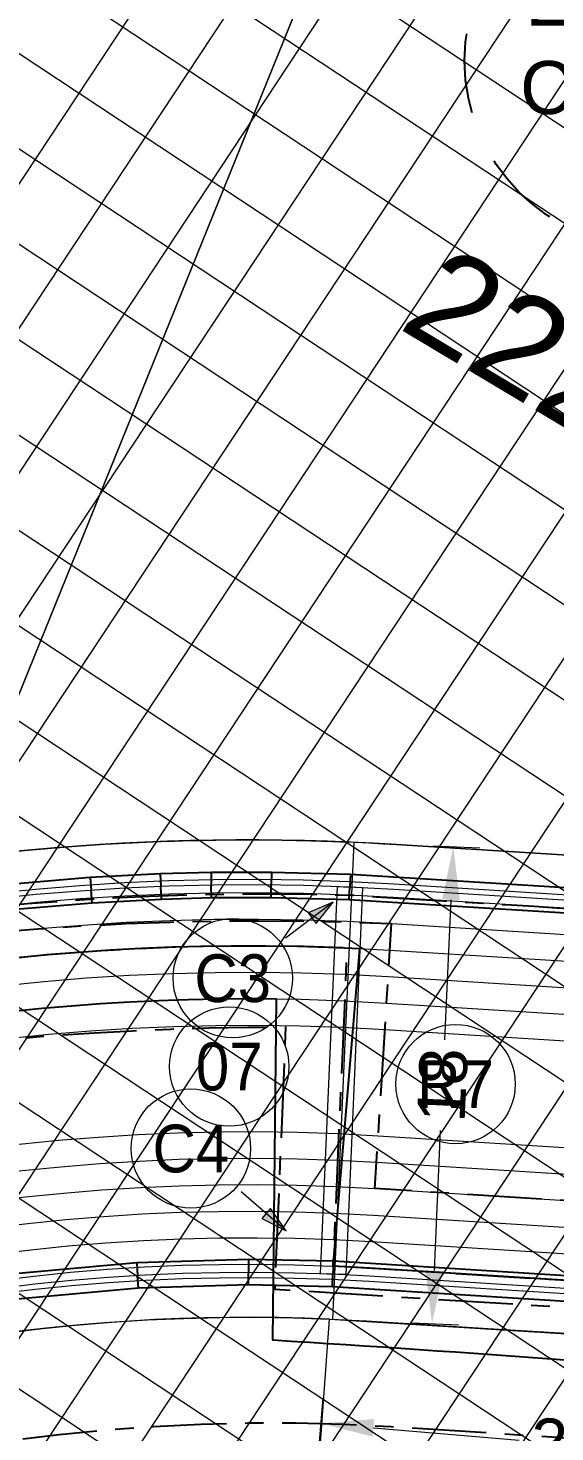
# Model space of a CAD drawing. Header units: metres. Extents: x 264965 to 265706, y 6180501 to 6181430.
# Drawn here: x 265224.7 to 265244.6, y 6181231.6 to 6181284.5 of the extents above; entities that cross this region are included whole.
import ezdxf
from ezdxf.enums import TextEntityAlignment as Align

# ---------------------------------------------------------------- set-up
doc = ezdxf.new("R2010")
doc.units = ezdxf.units.M
doc.linetypes.add('Cable Exist UG', pattern=[7, 4, -1, 1, -1])
doc.linetypes.add('Dash', pattern=[5, 3, -2])
doc.layers.get('0').update_dxf_attribs({"color": 6})
for name, color, linetype, lineweight in [('_User Dimensions', 140, 'Continuous', 13), ('_User Miscellaneous1', 30, 'Continuous', 13), ('_User Miscellaneous10', 241, 'Continuous', 13), ('_User Miscellaneous4', 151, 'Continuous', 13), ('_User Miscellaneous8', 196, 'Continuous', 13), ('_User_HV_Exist', 1, 'Continuous', 25), ('_User_LV_Exist', 5, 'Continuous', 25), ('_User_SL_Exist', 4, 'Continuous', 25), ('Cadastre Developer_SP_NEW', 92, 'Continuous', 15)]:
    doc.layers.add(name, color=color, linetype=linetype, lineweight=lineweight)
doc.layers.add('_User Miscellaneous12', color=252, linetype='Continuous', lineweight=13, plot=False, transparency=0.5)
doc.layers.add('Mains_LV_New_T84', color=2, linetype='Cable x')
doc.layers.add('UG_Details_SP_MISC', color=7, linetype='Continuous')
doc.styles.add('ARIAL', font='arial.ttf', dxfattribs={"height": 2})
doc.styles.get("Standard").update_dxf_attribs({"font": 'arial.ttf'})
doc.linetypes.add('Cable New UG', pattern='A,6,-0.05,["X",Standard,S=1.8,R=0,X=0,Y=-0.94],-1.8', length=7.85)
doc.linetypes.add('Cable o', pattern='A,4,-0.01,["O",Standard,S=1.5,R=0,X=0,Y=-0.75],-1.6', length=5.61)
doc.linetypes.add('Cable x', pattern='A,5,-0.05,["X",Standard,S=1.5,R=0,X=0,Y=-0.75],-1.45', length=6.5)
doc.dimstyles.new('1.8mm_1_1000', dxfattribs={"dimtxt": 1.8, "dimasz": 2, "dimexe": 1, "dimexo": 3, "dimgap": 0.5, "dimtad": 0, "dimtoh": 1, "dimlfac": -1, "dimzin": 12, "dimdsep": 46, "dimtxsty": 'Standard', "dimcen": 1, "dimclrd": 256, "dimclre": 256, "dimclrt": 256, "dimazin": 3, "dimtfac": 1, "dimtmove": 0, "dimatfit": 3, "dimfxl": 1, "dimtolj": 1, "dimtzin": 0, "dimlwd": -1, "dimlwe": -1, "dimarcsym": 0})

# ---------------------------------------------------------------- blocks, each defined once
blk = doc.blocks.new('*U584')
blk.add_circle((0, 0), 2.25)
at = {"width": 0.9}
blk.add_attdef('CODE', text='', height=1.8, dxfattribs=at).set_placement((0, 0), align=Align.MIDDLE_CENTER)
at = {"flags": 1}
blk.add_attdef('Z', (0, 0), '', height=0.2, dxfattribs=at)
blk = doc.blocks.new('*D608')
at = {"layer": '_User Dimensions', "transparency": 16777216}
for p, q in [((265240.009, 6181253.662), (265241.764, 6181253.584)), ((265240.675, 6181251.63), (265240.439, 6181246.342)), ((265240.051, 6181237.644), (265240.287, 6181242.933)), ((265239.206, 6181235.68), (265240.961, 6181235.602))]:
    blk.add_line(p, q, dxfattribs=at)
for points in [[(265240.342, 6181251.645), (265241.008, 6181251.616), (265240.765, 6181253.628)], [(265239.718, 6181237.659), (265240.384, 6181237.629), (265239.962, 6181235.646)]]:
    blk.add_solid(points, dxfattribs=at)
at = {"layer": '_User Dimensions', "transparency": 16777216, "insert": (265240.363, 6181244.637), "char_height": 1.8, "attachment_point": 5, "rotation": 87.4447}
blk.add_mtext('\\A1;18', dxfattribs=at)
blk = doc.blocks.new('*D609')
at = {"layer": '_User Dimensions', "transparency": 16777216}
for p, q in [((265235.842, 6181232.83), (265235.678, 6181230.89)), ((265237.755, 6181231.717), (265243.251, 6181231.251)), ((265257.912, 6181230.955), (265257.747, 6181229.016)), ((265255.839, 6181230.181), (265250.343, 6181230.648))]:
    blk.add_line(p, q, dxfattribs=at)
for points in [[(265237.783, 6181232.049), (265237.727, 6181231.385), (265235.762, 6181231.886)], [(265255.867, 6181230.514), (265255.811, 6181229.849), (265257.832, 6181230.012)]]:
    blk.add_solid(points, dxfattribs=at)
at = {"layer": '_User Dimensions', "transparency": 16777216, "insert": (265246.797, 6181230.949), "char_height": 1.8, "attachment_point": 5, "rotation": 355.1457}
blk.add_mtext('\\A1;22.15', dxfattribs=at)
blk = doc.blocks.new('SUB GRID')
at = {"transparency": 33554559}
for p, q in [((-48, 50), (-48, -50)), ((-45, 50), (-45, -50)), ((-42, 50), (-42, -50)), ((-39, 50), (-39, -50)), ((-36, 50), (-36, -50)), ((-33, 50), (-33, -50)), ((-30, 50), (-30, -50)), ((-27, 50), (-27, -50)), ((-24, 50), (-24, -50)), ((-21, 50), (-21, -50)), ((-18, 50), (-18, -50)), ((-15, 50), (-15, -50)), ((-12, 50), (-12, -50)), ((-9, 50), (-9, -50)), ((-6, 50), (-6, -50)), ((-50, 6), (50, 6)), ((-50, 3), (50, 3)), ((-50, 0), (50, 0)), ((-50, 0), (50, 0)), ((-50, -3), (50, -3)), ((-50, -6), (50, -6)), ((-50, -9), (50, -9)), ((-50, -12), (50, -12)), ((-50, -15), (50, -15)), ((-50, -18), (50, -18)), ((-50, -21), (50, -21)), ((-50, -24), (50, -24)), ((-50, -27), (50, -27)), ((-50, -30), (50, -30)), ((-50, -33), (50, -33)), ((-50, -36), (50, -36)), ((-50, -39), (50, -39)), ((-50, -42), (50, -42)), ((-50, -45), (50, -45))]:
    blk.add_line(p, q, dxfattribs=at)
blk = doc.blocks.new('*U783')
h = blk.add_hatch(color=256)
h.dxf.hatch_style = 1
h.paths.add_polyline_path([(0.752, -3.682), (0.256, -3.75), (0.639, -4.707)])
blk.add_line((0.639, -4.707), (0.336, -2.477))
at = {"flags": 128}
blk.add_lwpolyline([(0.752, -3.682), (0.256, -3.75), (0.639, -4.707), (0.752, -3.682)], dxfattribs=at)
blk.add_circle((0, 0), 2.25)
at = {"width": 0.9}
blk.add_attdef('CODE', text='', height=1.8, dxfattribs=at).set_placement((0, 0), align=Align.MIDDLE_CENTER)
at = {"flags": 1}
blk.add_attdef('Z', (0, 0), '', height=0.2, dxfattribs=at)
blk = doc.blocks.new('*U784')
h = blk.add_hatch(color=256)
h.dxf.hatch_style = 1
h.paths.add_polyline_path([(-3.446, -1.499), (-3.615, -1.029), (-4.472, -1.601)])
blk.add_line((-4.472, -1.601), (-2.354, -0.843))
at = {"flags": 128}
blk.add_lwpolyline([(-3.446, -1.499), (-3.615, -1.029), (-4.472, -1.601), (-3.446, -1.499)], dxfattribs=at)
blk.add_circle((0, 0), 2.25)
at = {"width": 0.9}
blk.add_attdef('CODE', text='', height=1.8, dxfattribs=at).set_placement((0, 0), align=Align.MIDDLE_CENTER)
at = {"flags": 1}
blk.add_attdef('Z', (0, 0), '', height=0.2, dxfattribs=at)
blk = doc.blocks.new('*U735')
blk.add_circle((0, 0), 2.25)
at = {"width": 0.9}
blk.add_attdef('CODE', text='', height=1.8, dxfattribs=at).set_placement((0, 0), align=Align.MIDDLE_CENTER)
at = {"flags": 1}
blk.add_attdef('Z', (0, 0), '', height=0.2, dxfattribs=at)

msp = doc.modelspace()

# ---------------------------------------------------------------- linework, layer by layer
at = {"layer": '_User Dimensions', "flags": 128}
msp.add_lwpolyline([(265170.064, 6181197.665), (265154.097, 6181205.975, -0.291752), (265237.012, 6181253.796), (265236.209, 6181235.814), (265258.213, 6181234.497)], format="xyb", dxfattribs=at)
at = {"layer": '_User Miscellaneous1'}
for p, q in [((265231.63, 6181252.653), (265229.719, 6181252.601)), ((265233.908, 6181252.66), (265231.63, 6181252.653)), ((265231.63, 6181252.653), (265231.638, 6181252.173)), ((265233.908, 6181252.66), (265233.903, 6181252.18)), ((265236.885, 6181252.58), (265233.908, 6181252.66)), ((265227.077, 6181252.461), (265224.017, 6181252.199)), ((265229.719, 6181252.601), (265227.077, 6181252.461)), ((265227.077, 6181252.461), (265227.11, 6181251.983)), ((265229.719, 6181252.601), (265229.739, 6181252.122)), ((265229.758, 6181251.642), (265229.739, 6181252.122)), ((265231.645, 6181251.693), (265231.638, 6181252.173)), ((265233.897, 6181251.7), (265233.903, 6181252.18)), ((265236.885, 6181252.58), (265236.863, 6181252.101)), ((265250.34, 6181251.75), (265236.885, 6181252.58)), ((265227.144, 6181251.504), (265227.11, 6181251.983)), ((265229.758, 6181251.642), (265227.144, 6181251.504)), ((265231.645, 6181251.693), (265229.758, 6181251.642)), ((265233.897, 6181251.7), (265231.645, 6181251.693)), ((265236.842, 6181251.621), (265233.897, 6181251.7)), ((265236.842, 6181251.621), (265236.863, 6181252.101)), ((265250.677, 6181250.768), (265236.842, 6181251.621)), ((265227.144, 6181251.504), (265224.114, 6181251.244)), ((265228.834, 6181237.943), (265224.093, 6181237.515)), ((265233.042, 6181238.065), (265228.834, 6181237.943)), ((265228.834, 6181237.943), (265228.863, 6181237.464)), ((265236.249, 6181237.994), (265233.042, 6181238.065)), ((265233.042, 6181238.065), (265233.044, 6181237.584)), ((265236.249, 6181237.994), (265236.228, 6181237.515)), ((265309.374, 6181233.411), (265236.249, 6181237.994)), ((265228.891, 6181236.985), (265228.863, 6181237.464)), ((265233.046, 6181237.104), (265233.044, 6181237.584)), ((265236.208, 6181237.035), (265236.228, 6181237.515)), ((265228.891, 6181236.985), (265224.199, 6181236.561)), ((265233.046, 6181237.104), (265228.891, 6181236.985)), ((265236.208, 6181237.035), (265233.046, 6181237.104)), ((265308.759, 6181232.488), (265236.208, 6181237.035))]:
    msp.add_line(p, q, dxfattribs=at)
at = {"layer": '_User Miscellaneous1', "lineweight": 0}
for p, q in [((265236.388, 6181252.122), (265235.749, 6181237.536)), ((265236.388, 6181252.122), (265236.867, 6181252.101)), ((265237.347, 6181252.08), (265236.708, 6181237.494)), ((265237.347, 6181252.08), (265236.867, 6181252.101)), ((265235.749, 6181237.536), (265236.228, 6181237.515)), ((265236.708, 6181237.494), (265236.228, 6181237.515))]:
    msp.add_line(p, q, dxfattribs=at)
at = {"layer": '_User Miscellaneous10', "color": 1, "transparency": 33554636}
for points in [[(265184.695, 6181337.834), (265193.076, 6181333.144, 0.514787), (265198.656, 6181325.129, -0.123198), (265214.658, 6181320.495), (265257.014, 6181296.793, -0.288476), (265263.895, 6181284.165), (265262.021, 6181254.343), (265252.367, 6181245.832), (265238.188, 6181246.723, 0.313089), (265158.167, 6181198.312)], [(265183.719, 6181336.089), (265190.79, 6181332.132, 0.446965), (265198.605, 6181323.129, -0.12315), (265213.667, 6181318.758), (265256.037, 6181295.048, -0.288476), (265261.899, 6181284.291), (265260.076, 6181255.296), (265251.666, 6181247.88), (265238.314, 6181248.719, 0.313089), (265156.341, 6181199.127)], [(265182.742, 6181334.343), (265188.728, 6181330.994, 0.405144), (265198.551, 6181321.13, -0.123121), (265212.675, 6181317.021), (265255.061, 6181293.303, -0.288476), (265259.903, 6181284.416), (265258.132, 6181256.248), (265250.964, 6181249.928), (265238.439, 6181250.715, 0.313089), (265154.514, 6181199.943)]]:
    msp.add_lwpolyline(points, format="xyb", dxfattribs=at)
at = {"layer": '_User Miscellaneous10', "color": 5, "transparency": 33554636}
for points in [[(265184.207, 6181336.961), (265191.896, 6181332.659, 0.476127), (265198.631, 6181324.129, -0.123171), (265214.162, 6181319.626), (265256.526, 6181295.921, -0.288476), (265262.897, 6181284.228), (265261.048, 6181254.819), (265252.016, 6181246.856), (265238.251, 6181247.721, 0.313089), (265157.254, 6181198.72)], [(265183.23, 6181335.216), (265189.738, 6181331.574, 0.423935), (265198.578, 6181322.129, -0.123134), (265213.171, 6181317.889), (265255.549, 6181294.175, -0.288476), (265260.901, 6181284.354), (265259.104, 6181255.772), (265251.315, 6181248.904), (265238.376, 6181249.717, 0.313089), (265155.427, 6181199.535)], [(265182.254, 6181333.471), (265187.751, 6181330.394, 0.389428), (265198.522, 6181320.13, -0.123112), (265212.178, 6181316.153), (265254.572, 6181292.43, -0.288476), (265258.905, 6181284.479), (265257.16, 6181256.724), (265250.614, 6181250.952), (265238.502, 6181251.713, 0.313089), (265153.601, 6181200.35)]]:
    msp.add_lwpolyline(points, format="xyb", dxfattribs=at)
at = {"layer": '_User Miscellaneous10', "color": 6, "transparency": 33554636}
msp.add_lwpolyline([(265182.107, 6181333.209), (265187.464, 6181330.211, 0.385193), (265198.514, 6181319.83, -0.123111), (265212.029, 6181315.892), (265254.426, 6181292.168, -0.288476), (265258.605, 6181284.498), (265256.869, 6181256.867), (265250.509, 6181251.259), (265238.521, 6181252.012, 0.313089), (265153.327, 6181200.473)], format="xyb", dxfattribs=at)
at = {"layer": '_User Miscellaneous10', "color": 4, "transparency": 33554636}
msp.add_lwpolyline([(265182.009, 6181333.034), (265187.274, 6181330.088, 0.382476), (265198.508, 6181319.63, -0.123109), (265211.93, 6181315.719), (265254.328, 6181291.994, -0.288476), (265258.406, 6181284.51), (265256.674, 6181256.962), (265250.438, 6181251.464), (265238.533, 6181252.212, 0.313089), (265153.145, 6181200.554)], format="xyb", dxfattribs=at)
at = {"layer": '_User Miscellaneous10'}
msp.add_lwpolyline([(265181.277, 6181331.725), (265185.878, 6181329.151, 0.364428), (265198.464, 6181318.131, -0.123106), (265211.185, 6181314.416), (265253.596, 6181290.685, -0.288476), (265256.909, 6181284.605), (265255.216, 6181257.676), (265249.912, 6181253), (265238.627, 6181253.709, 0.313089), (265151.775, 6181201.166)], format="xyb", dxfattribs=at)
at = {"layer": '_User Miscellaneous10', "color": 1, "transparency": 33554534}
for points in [[(265161.819, 6181196.681, -0.313089), (265237.937, 6181242.731), (265312.462, 6181238.046), (265323.095, 6181216.491), (265256.923, 6181117.998, 0.166573), (265243.181, 6181066.644), (265245.708, 6181029.887), (265237.409, 6181020.073), (265175.215, 6181013.94, -0.575546), (265116.561, 6181095.304)], [(265163.646, 6181195.866, -0.313089), (265237.812, 6181240.735), (265311.181, 6181236.123), (265320.789, 6181216.645), (265255.262, 6181119.113, 0.166573), (265241.186, 6181066.506), (265243.657, 6181030.559), (265236.406, 6181021.984), (265175.019, 6181015.93, -0.575546), (265118.387, 6181094.488)], [(265165.472, 6181195.051, -0.313089), (265237.686, 6181238.739), (265309.9, 6181234.2), (265318.483, 6181216.799), (265253.602, 6181120.228, 0.166573), (265239.19, 6181066.369), (265241.606, 6181031.231), (265235.402, 6181023.894), (265174.822, 6181017.92, -0.575546), (265120.213, 6181093.673)]]:
    msp.add_lwpolyline(points, format="xyb", close=True, dxfattribs=at)
at = {"layer": '_User Miscellaneous10', "color": 5, "transparency": 33554534}
for points in [[(265162.732, 6181196.274, -0.313089), (265237.874, 6181241.733), (265311.822, 6181237.085), (265321.942, 6181216.568), (265256.093, 6181118.555, 0.166573), (265242.183, 6181066.575), (265244.683, 6181030.223), (265236.908, 6181021.028), (265175.117, 6181014.935, -0.575546), (265117.474, 6181094.896)], [(265164.559, 6181195.459, -0.313089), (265237.749, 6181239.737), (265310.54, 6181235.161), (265319.636, 6181216.722), (265254.432, 6181119.671, 0.166573), (265240.188, 6181066.438), (265242.632, 6181030.895), (265235.904, 6181022.939), (265174.92, 6181016.925, -0.575546), (265119.3, 6181094.081)], [(265166.385, 6181194.643, -0.313089), (265237.623, 6181237.741), (265309.259, 6181233.238), (265317.33, 6181216.876), (265252.772, 6181120.786, 0.166573), (265238.193, 6181066.301), (265240.581, 6181031.567), (265234.901, 6181024.85), (265174.724, 6181018.916, -0.575546), (265121.127, 6181093.265)]]:
    msp.add_lwpolyline(points, format="xyb", close=True, dxfattribs=at)
at = {"layer": '_User Miscellaneous10', "color": 6, "transparency": 33554534}
msp.add_lwpolyline([(265166.659, 6181194.521, -0.313089), (265237.605, 6181237.441), (265309.067, 6181232.949), (265316.984, 6181216.899), (265252.523, 6181120.953, 0.166573), (265237.893, 6181066.28), (265240.273, 6181031.668), (265234.75, 6181025.136), (265174.695, 6181019.214, -0.575546), (265121.401, 6181093.143)], format="xyb", close=True, dxfattribs=at)
at = {"layer": '_User Miscellaneous10', "color": 4, "transparency": 33554534}
msp.add_lwpolyline([(265166.842, 6181194.439, -0.313089), (265237.592, 6181237.242), (265308.939, 6181232.757), (265316.753, 6181216.914), (265252.357, 6181121.065, 0.166573), (265237.694, 6181066.266), (265240.068, 6181031.735), (265234.65, 6181025.328), (265174.675, 6181019.413, -0.575546), (265121.583, 6181093.062)], format="xyb", close=True, dxfattribs=at)
at = {"layer": '_User Miscellaneous10'}
msp.add_lwpolyline([(265168.211, 6181193.828, -0.313089), (265237.498, 6181235.745), (265307.978, 6181231.314), (265315.024, 6181217.03), (265251.112, 6181121.901, 0.166573), (265236.197, 6181066.163), (265238.53, 6181032.239), (265233.897, 6181026.761), (265174.528, 6181020.906, -0.575546), (265122.953, 6181092.45)], format="xyb", close=True, dxfattribs=at)
at = {"layer": '_User_HV_Exist', "linetype": 'Cable Exist UG', "ltscale": 0.7, "flags": 128}
for points in [[(265383.828, 6180997.619), (265368.581, 6180999.933), (265356.773, 6180991.328), (265354.224, 6180991.572, 0.971853), (265348.239, 6180992.779), (265338.543, 6180993.393), (265326.421, 6181010.208, 0.057986), (265256.98, 6181015.481), (265253.709, 6181030.987, -0.047163), (265251.162, 6181067.192, -0.166573), (265263.563, 6181113.536), (265329.694, 6181211.968), (265320.027, 6181218.189), (265311.181, 6181236.123), (265237.812, 6181240.735), (265238.439, 6181250.715, 0.058131), (265211.865, 6181248.777), (265220.136, 6181261.29), (265205.955, 6181270.665)], [(265192.72, 6181250.644), (265208.746, 6181240.05), (265211.509, 6181244.612, -0.048177), (265234.444, 6181246.83), (265234.034, 6181236.947), (265308.619, 6181232.276), (265316.177, 6181216.953), (265325.047, 6181211.411), (265308.063, 6181185.992), (265259.489, 6181114.792, 0.142362), (265245.87, 6181066.232, 0.027632), (265249.137, 6181030.713), (265252.835, 6181013.664), (265249.94, 6181008.421), (265242.961, 6181007.95), (265239.774, 6180998.84)]]:
    msp.add_lwpolyline(points, format="xyb", dxfattribs=at)
at = {"layer": '_User_LV_Exist', "linetype": 'Cable Exist UG', "ltscale": 0.7, "transparency": 33554687, "flags": 128}
for points in [[(265195.792, 6181265.264), (265189.367, 6181269.146), (265196.764, 6181280.336), (265221.791, 6181263.793), (265212.509, 6181249.752, -0.057844), (265237.008, 6181251.794, -0.000943), (265250.614, 6181250.952), (265257.16, 6181256.724), (265258.905, 6181284.479, 0.288476), (265254.572, 6181292.43), (265240.874, 6181300.077)], [(265258.334, 6181236.439), (265236.241, 6181237.814), (265236.767, 6181249.803, 0.076344), (265211.112, 6181247.006), (265208.637, 6181249.334), (265217.634, 6181262.945), (265197.612, 6181276.179), (265194.243, 6181271.082), (265197.997, 6181268.601)]]:
    msp.add_lwpolyline(points, format="xyb", dxfattribs=at)
at = {"layer": '_User_LV_Exist', "color": 250, "linetype": 'Cable New UG', "flags": 128}
msp.add_lwpolyline([(265256.128, 6181235.574), (265255.994, 6181233.428, 0.004489), (265233.963, 6181235.02), (265234.099, 6181247.878, 0.21462), (265171.747, 6181220.811), (265178.155, 6181214.644, 0.074804), (265168.295, 6181200.768)], format="xyb", dxfattribs=at)
at = {"layer": '_User_SL_Exist', "linetype": 'Cable Exist UG', "ltscale": 0.7, "transparency": 33554687, "flags": 128}
msp.add_lwpolyline([(265257.003, 6181235.52), (265256.631, 6181230.59), (265238.418, 6181231.75, 0.099085), (265210.22, 6181227.927)], format="xyb", dxfattribs=at)
at = {"layer": '_User_SL_Exist', "linetype": 'Dash'}
msp.add_circle((265248.191, 6181283.261), 7, dxfattribs=at)
at = {"layer": 'Cadastre Developer_SP_NEW', "transparency": 33554687, "flags": 128}
for points in [[(265240.123, 6181298.224), (265220.773, 6181309.052), (265201.81, 6181262.257), (265216.752, 6181252.381, -0.014553), (265221.87, 6181253.18)], [(265253.596, 6181290.685), (265240.123, 6181298.224), (265221.87, 6181253.18, -0.0472), (265238.627, 6181253.709), (265249.912, 6181253), (265255.216, 6181257.676), (265256.909, 6181284.605, 0.288476)]]:
    msp.add_lwpolyline(points, format="xyb", close=True, dxfattribs=at)
msp.add_lwpolyline([(265232.801, 6181190.49), (265236.096, 6181235.819, 0.21341), (265182.21, 6181214.451), (265232.801, 6181190.49)], format="xyb", dxfattribs=at)
msp.add_lwpolyline([(265232.801, 6181190.49), (265236.096, 6181235.819), (265258.208, 6181234.443), (265254.111, 6181186.517)], close=True, dxfattribs=at)
at = {"layer": 'Mains_LV_New_T84', "color": 2, "linetype": 'Cable New UG', "flags": 128}
msp.add_lwpolyline([(265258.334, 6181236.439), (265254.202, 6181238.702), (265251.648, 6181238.863), (265251.523, 6181236.867), (265237.623, 6181237.741), (265236.241, 6181237.814), (265237.246, 6181249.78, 0.223129), (265170.396, 6181222.332), (265170.396, 6181222.332), (265178.154, 6181214.642, 0.076837), (265168.028, 6181200.255)], format="xyb", dxfattribs=at)
at = {"layer": 'UG_Details_SP_MISC'}
for p, q in [((265231.63, 6181252.653), (265229.719, 6181252.601)), ((265233.908, 6181252.66), (265231.63, 6181252.653)), ((265231.63, 6181252.653), (265231.638, 6181252.173)), ((265233.908, 6181252.66), (265233.903, 6181252.18)), ((265236.885, 6181252.58), (265233.908, 6181252.66)), ((265227.077, 6181252.461), (265224.017, 6181252.199)), ((265229.719, 6181252.601), (265227.077, 6181252.461)), ((265227.077, 6181252.461), (265227.11, 6181251.983)), ((265229.719, 6181252.601), (265229.739, 6181252.122)), ((265229.758, 6181251.642), (265229.739, 6181252.122)), ((265231.645, 6181251.693), (265231.638, 6181252.173)), ((265233.897, 6181251.7), (265233.903, 6181252.18)), ((265236.885, 6181252.58), (265236.863, 6181252.101)), ((265250.34, 6181251.75), (265236.885, 6181252.58)), ((265227.144, 6181251.504), (265227.11, 6181251.983)), ((265229.758, 6181251.642), (265227.144, 6181251.504)), ((265231.645, 6181251.693), (265229.758, 6181251.642)), ((265233.897, 6181251.7), (265231.645, 6181251.693)), ((265236.842, 6181251.621), (265233.897, 6181251.7)), ((265236.842, 6181251.621), (265236.863, 6181252.101)), ((265250.677, 6181250.768), (265236.842, 6181251.621)), ((265227.144, 6181251.504), (265224.114, 6181251.244)), ((265228.834, 6181237.943), (265224.093, 6181237.515)), ((265233.042, 6181238.065), (265228.834, 6181237.943)), ((265228.834, 6181237.943), (265228.863, 6181237.464)), ((265236.249, 6181237.994), (265233.042, 6181238.065)), ((265233.042, 6181238.065), (265233.044, 6181237.584)), ((265236.249, 6181237.994), (265236.228, 6181237.515)), ((265309.374, 6181233.411), (265236.249, 6181237.994)), ((265228.891, 6181236.985), (265228.863, 6181237.464)), ((265233.046, 6181237.104), (265233.044, 6181237.584)), ((265236.208, 6181237.035), (265236.228, 6181237.515)), ((265228.891, 6181236.985), (265224.199, 6181236.561)), ((265233.046, 6181237.104), (265228.891, 6181236.985)), ((265236.208, 6181237.035), (265233.046, 6181237.104)), ((265308.759, 6181232.488), (265236.208, 6181237.035))]:
    msp.add_line(p, q, dxfattribs=at)
at = {"layer": 'UG_Details_SP_MISC', "lineweight": 0}
for p, q in [((265236.388, 6181252.122), (265235.749, 6181237.536)), ((265236.388, 6181252.122), (265236.867, 6181252.101)), ((265237.347, 6181252.08), (265236.708, 6181237.494)), ((265237.347, 6181252.08), (265236.867, 6181252.101)), ((265235.749, 6181237.536), (265236.228, 6181237.515)), ((265236.708, 6181237.494), (265236.228, 6181237.515))]:
    msp.add_line(p, q, dxfattribs=at)

# ---------------------------------------------------------------- block references
at = {"layer": '_User Miscellaneous12', "linetype": 'Cable o', "transparency": 33554483, "rotation": 146.534044876983}
msp.add_blockref('SUB GRID', (265201.794, 6181255.303), dxfattribs=at)
at = {"layer": '_User Miscellaneous4', "transparency": 33554687}
ref = msp.add_blockref('*U584', (265232.318, 6181245.337), dxfattribs=dict(at, rotation=119.3988901699086))
ref.add_attrib('CODE', '07', dxfattribs={"layer": '0', "height": 1.8, "width": 0.9}).set_placement((265232.318, 6181245.337), align=Align.MIDDLE_CENTER)
at = {"layer": '_User Miscellaneous8', "transparency": 33554687}
ref = msp.add_blockref('*U783', (265232.449, 6181248.669), dxfattribs=dict(at, rotation=119.3988901699086))
ref.add_attrib('CODE', 'C3', dxfattribs={"layer": '0', "height": 1.8, "width": 0.9}).set_placement((265232.449, 6181248.669), align=Align.MIDDLE_CENTER)
ref = msp.add_blockref('*U735', (265240.85, 6181244.677), dxfattribs=dict(at, rotation=119.3988901699086))
ref.add_attrib('CODE', 'R7', dxfattribs={"layer": '0', "height": 1.8, "width": 0.9}).set_placement((265240.85, 6181244.677), align=Align.MIDDLE_CENTER)
ref = msp.add_blockref('*U784', (265230.871, 6181242.248), dxfattribs=dict(at, rotation=119.3988901699086))
ref.add_attrib('CODE', 'C4', dxfattribs={"layer": '0', "height": 1.8, "width": 0.9}).set_placement((265230.871, 6181242.248), align=Align.MIDDLE_CENTER)

# ---------------------------------------------------------------- texts
at = {"layer": '_User Miscellaneous12', "transparency": 33554687, "style": 'ARIAL'}
msp.add_text('222', height=3.75, rotation=329.1269, dxfattribs=at).set_placement((265238.631, 6181273.209))
at = {"layer": '_User_SL_Exist', "insert": (265248.101, 6181282.25), "char_height": 2, "attachment_point": 5}
msp.add_mtext('{\\T0.8;L268733\\PC930572\\PPE}', dxfattribs=at)

# ---------------------------------------------------------------- dimensions: what is measured, and where the dimension line sits
at = {"layer": '_User Dimensions'}
for p1, p2, distance, picture, middle in [((265237.012, 6181253.796), (265236.209, 6181235.814), 3.757, '*D608', (265240.363, 6181244.637)), ((265236.096, 6181235.819), (265258.166, 6181233.944), -3.946, '*D609', (265246.797, 6181230.949))]:
    dim = msp.add_aligned_dim(p1=p1, p2=p2, distance=distance, dimstyle='1.8mm_1_1000', dxfattribs=at)
    dim.commit()
    dim.dimension.update_dxf_attribs({"geometry": picture, "text_midpoint": middle})

doc.saveas('drawing.dxf')
